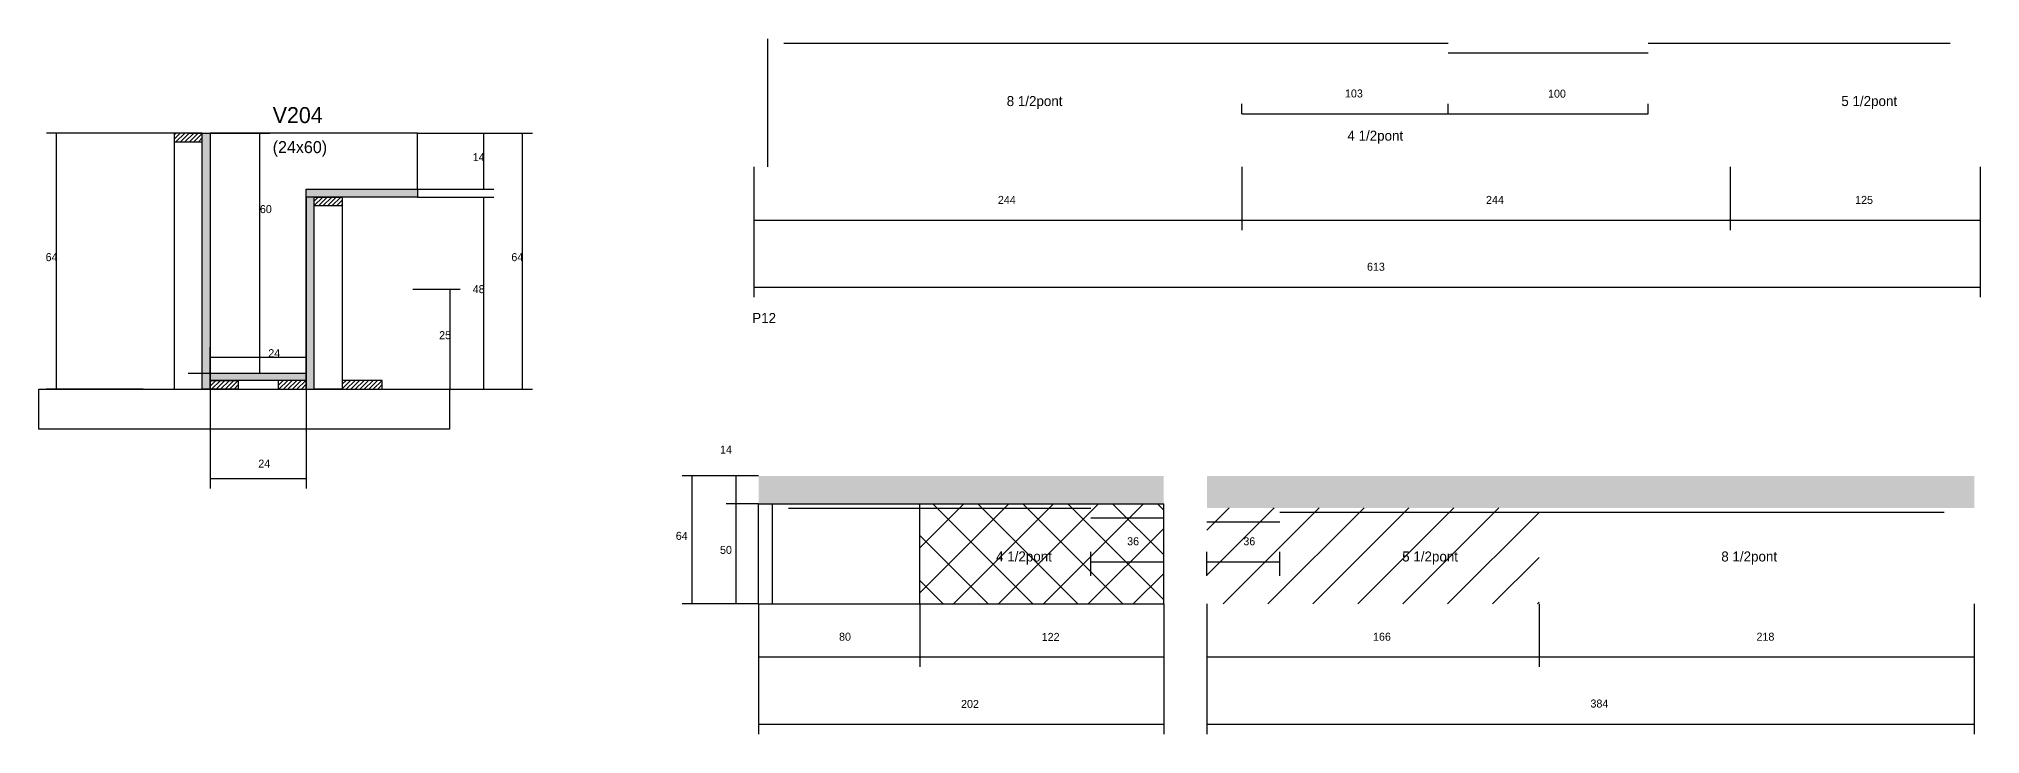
# Model space of a CAD drawing. Header units: metres. Extents: x 4890 to 7004, y 9014 to 10343.
# Drawn here: x 6034 to 7004, y 9995 to 10343 of the extents above; entities that cross this region are included whole.
import ezdxf

# ---------------------------------------------------------------- set-up
doc = ezdxf.new("R2010")
doc.units = ezdxf.units.M
for name, color, linetype in [('CONCRETO', 251, 'Continuous'), ('COTA', 4, 'Continuous'), ('Cota Seção (2x)', 4, 'Continuous'), ('Hachura', 253, 'Continuous'), ('Madeira', 126, 'Continuous'), ('NOMENCLATURA', 7, 'Continuous'), ('Painéis', 200, 'Continuous'), ('REAPROVEITAMENTO', 251, 'Continuous'), ('SARR_2.2x7', 40, 'Continuous'), ('Texto Seção', 7, 'Continuous')]:
    doc.layers.add(name, color=color, linetype=linetype)

msp = doc.modelspace()

# ---------------------------------------------------------------- hatches: boundary and pattern name
at = {"layer": 'COTA'}
h = msp.add_hatch(dxfattribs=at)
h.set_pattern_fill('AR-CONC', scale=0.03)
h.paths.add_polyline_path([(6393.4, 10110.5), (6393.4, 10124.5), (6393.4, 10124.5), (6595.9, 10124.5), (6595.9, 10124.5), (6595.9, 10110.5), (6595.9, 10110.5), (6393.4, 10110.5)])
h = msp.add_hatch(dxfattribs=at)
h.set_pattern_fill('AR-CONC', scale=0.03)
h.paths.add_polyline_path([(6617.5, 10124.5), (7001, 10124.5), (7001, 10124.5), (7001, 10108.5), (7001, 10108.5), (6617.5, 10108.5), (6617.5, 10108.5), (6617.5, 10124.5)])
at = {"layer": 'Hachura'}
h = msp.add_hatch(dxfattribs=at)
h.set_pattern_fill('ANSI31', scale=0.5)
h.paths.add_polyline_path([(6115.3, 10291.4), (6115.3, 10295.8), (6115.3, 10295.8), (6101.3, 10295.8), (6101.3, 10295.8), (6101.3, 10291.4), (6101.3, 10291.4), (6115.3, 10291.4)])
h = msp.add_hatch(color=8, dxfattribs=at)
h.dxf.hatch_style = 1
h.paths.add_polyline_path([(6115.3, 10295.8), (6119.3, 10295.8), (6119.3, 10295.8), (6119.3, 10167.8), (6119.3, 10167.8), (6115.3, 10167.8), (6115.3, 10167.8), (6115.3, 10295.8)])
h = msp.add_hatch(color=8, dxfattribs=at)
h.dxf.hatch_style = 1
h.paths.add_polyline_path([(6171.3, 10267.8), (6167.3, 10267.8), (6167.3, 10267.8), (6167.3, 10167.8), (6167.3, 10167.8), (6171.3, 10167.8), (6171.3, 10167.8), (6171.3, 10267.8)])
h = msp.add_hatch(color=8, dxfattribs=at)
h.dxf.hatch_style = 1
h.paths.add_polyline_path([(6167.3, 10263.8), (6167.3, 10267.8), (6167.3, 10267.8), (6222.9, 10267.8), (6222.9, 10267.8), (6222.9, 10263.8), (6222.9, 10263.8), (6167.3, 10263.8)])
h = msp.add_hatch(dxfattribs=at)
h.set_pattern_fill('ANSI31', scale=0.5)
h.paths.add_polyline_path([(6171.3, 10259.4), (6171.3, 10263.8), (6171.3, 10263.8), (6185.3, 10263.8), (6185.3, 10263.8), (6185.3, 10259.4), (6185.3, 10259.4), (6171.3, 10259.4)])
h = msp.add_hatch(color=8, dxfattribs=at)
h.dxf.hatch_style = 1
h.paths.add_polyline_path([(6119.3, 10172.2), (6119.3, 10175.8), (6119.3, 10175.8), (6167.3, 10175.8), (6167.3, 10175.8), (6167.3, 10172.2), (6167.3, 10172.2), (6119.3, 10172.2)])
h = msp.add_hatch(dxfattribs=at)
h.set_pattern_fill('ANSI31', scale=0.5)
h.paths.add_polyline_path([(6119.3, 10167.8), (6119.3, 10172.2), (6119.3, 10172.2), (6133.3, 10172.2), (6133.3, 10172.2), (6133.3, 10167.8), (6133.3, 10167.8), (6119.3, 10167.8)])
h = msp.add_hatch(dxfattribs=at)
h.set_pattern_fill('ANSI31', scale=0.5)
h.paths.add_polyline_path([(6167.3, 10167.8), (6167.3, 10172.2), (6167.3, 10172.2), (6153.3, 10172.2), (6153.3, 10172.2), (6153.3, 10167.8), (6153.3, 10167.8), (6167.3, 10167.8)])
h = msp.add_hatch(dxfattribs=at)
h.set_pattern_fill('ANSI31', scale=0.5)
h.paths.add_polyline_path([(6205.3, 10167.8), (6205.3, 10172.2), (6205.3, 10172.2), (6185.3, 10172.2), (6185.3, 10172.2), (6185.3, 10167.8), (6185.3, 10167.8), (6205.3, 10167.8)])
at = {"layer": 'REAPROVEITAMENTO'}
h = msp.add_hatch(dxfattribs=at)
h.set_pattern_fill('ANSI37', scale=5)
h.paths.add_polyline_path([(6473.9, 10110.5), (6473.9, 10060.5), (6473.9, 10060.5), (6595.9, 10060.5), (6595.9, 10060.5), (6595.9, 10110.5), (6595.9, 10110.5), (6473.9, 10110.5)])
h = msp.add_hatch(dxfattribs=at)
h.set_pattern_fill('ANSI31', scale=5)
h.paths.add_polyline_path([(6617.5, 10108.5), (6617.5, 10060.5), (6617.5, 10060.5), (6783.5, 10060.5), (6783.5, 10060.5), (6783.5, 10108.5), (6783.5, 10108.5), (6617.5, 10108.5)])

# ---------------------------------------------------------------- linework, layer by layer
at = {"layer": 'CONCRETO'}
msp.add_lwpolyline([(6222.9, 10267.8), (6222.9, 10295.8), (6119.3, 10295.8), (6119.3, 10267.8), (6119.3, 10267.8), (6119.3, 10175.8), (6167.3, 10175.8), (6167.3, 10267.8)], close=True, dxfattribs=at)
at = {"layer": 'COTA'}
for p, q in [((6101.3, 10295.8), (6037.5, 10295.8)), ((6042.5, 10167.8), (6042.5, 10295.8)), ((6222.9, 10295.8), (6280.3, 10295.8)), ((6222.9, 10295.8), (6261, 10295.8)), ((6256, 10267.8), (6256, 10295.8)), ((6275.3, 10167.8), (6275.3, 10295.8)), ((6391, 10278.9), (6391, 10247.3)), ((6391, 10278.9), (6391, 10213.8)), ((6635, 10278.9), (6635, 10247.3)), ((6635, 10278.9), (6635, 10247.3)), ((6879, 10278.9), (6879, 10247.3)), ((6879, 10278.9), (6879, 10247.3)), ((7004, 10278.9), (7004, 10247.3)), ((7004, 10278.9), (7004, 10213.8)), ((6222.9, 10267.8), (6261, 10267.8)), ((6222.9, 10263.8), (6261, 10263.8)), ((6256, 10167.8), (6256, 10263.8)), ((6391, 10252.3), (6635, 10252.3)), ((6635, 10252.3), (6879, 10252.3)), ((6879, 10252.3), (7004, 10252.3)), ((6391, 10218.8), (7004, 10218.8)), ((6220.6, 10217.8), (6244.2, 10217.8)), ((6239.2, 10167.8), (6239.2, 10217.8)), ((6085.7, 10167.8), (6037.5, 10167.8)), ((6119.3, 10167.8), (6119.3, 10118.1)), ((6167.3, 10167.8), (6167.3, 10118.1)), ((6200.9, 10167.8), (6280.3, 10167.8)), ((6200.9, 10167.8), (6261, 10167.8)), ((6220.6, 10167.8), (6244.2, 10167.8)), ((6119.3, 10123.1), (6167.3, 10123.1)), ((6393.4, 10060.5), (6393.4, 10029)), ((6393.4, 10060.5), (6393.4, 9995.4)), ((6473.9, 10060.5), (6473.9, 10029)), ((6473.9, 10060.5), (6473.9, 10029)), ((6595.9, 10060.5), (6595.9, 10029)), ((6595.9, 10060.5), (6595.9, 9995.4)), ((6617.5, 10060.5), (6617.5, 10029)), ((6617.5, 10060.5), (6617.5, 9995.4)), ((6783.5, 10060.5), (6783.5, 10029)), ((6783.5, 10060.5), (6783.5, 10029)), ((7001, 10060.5), (7001, 10029)), ((7001, 10060.5), (7001, 9995.4)), ((6393.4, 10034), (6473.9, 10034)), ((6473.9, 10034), (6595.9, 10034)), ((6617.5, 10034), (6783.5, 10034)), ((6783.5, 10034), (7001, 10034)), ((6393.4, 10000.4), (6595.9, 10000.4)), ((6617.5, 10000.4), (7001, 10000.4))]:
    msp.add_line(p, q, dxfattribs=at)
at = {"layer": 'Cota Seção (2x)'}
for p, q in [((6635, 10305.4), (6635, 10310.4)), ((6738, 10305.4), (6738, 10310.4)), ((6738, 10305.4), (6738, 10310.4)), ((6838, 10305.4), (6838, 10310.4)), ((6635, 10305.4), (6738, 10305.4)), ((6738, 10305.4), (6838, 10305.4)), ((6108.3, 10295.8), (6149.1, 10295.8)), ((6144.1, 10175.8), (6144.1, 10295.8)), ((6119.3, 10167.8), (6119.3, 10188.8)), ((6119.3, 10183.8), (6167.3, 10183.8)), ((6167.3, 10167.8), (6167.3, 10188.8)), ((6108.3, 10175.8), (6149.1, 10175.8)), ((6393.4, 10124.5), (6355.1, 10124.5)), ((6360.1, 10060.5), (6360.1, 10124.5)), ((6393.4, 10124.5), (6377.2, 10124.5)), ((6382.2, 10110.5), (6382.2, 10124.5)), ((6393.4, 10110.5), (6377.2, 10110.5)), ((6393.4, 10110.5), (6377.2, 10110.5)), ((6382.2, 10060.5), (6382.2, 10110.5)), ((6559.4, 10074.5), (6559.4, 10086.5)), ((6595.9, 10074.5), (6595.9, 10086.5)), ((6617.5, 10074.5), (6617.5, 10086.5)), ((6654, 10074.5), (6654, 10086.5)), ((6559.4, 10081.5), (6595.9, 10081.5)), ((6617.5, 10081.5), (6654, 10081.5)), ((6393.4, 10060.5), (6355.1, 10060.5)), ((6393.4, 10060.5), (6377.2, 10060.5))]:
    msp.add_line(p, q, dxfattribs=at)
at = {"layer": 'Madeira'}
for points in [[(6115.3, 10291.4), (6115.3, 10295.8), (6101.3, 10295.8), (6101.3, 10291.4)], [(6115.3, 10295.8), (6101.3, 10295.8), (6101.3, 10167.8), (6115.3, 10167.8)], [(6171.3, 10259.4), (6171.3, 10263.8), (6185.3, 10263.8), (6185.3, 10259.4)], [(6171.3, 10263.8), (6185.3, 10263.8), (6185.3, 10167.8), (6171.3, 10167.8)], [(6119.3, 10167.8), (6119.3, 10172.2), (6133.3, 10172.2), (6133.3, 10167.8)], [(6167.3, 10167.8), (6167.3, 10172.2), (6153.3, 10172.2), (6153.3, 10167.8)], [(6205.3, 10167.8), (6205.3, 10172.2), (6185.3, 10172.2), (6185.3, 10167.8)], [(6238.8, 10147.8), (6033.6, 10147.8), (6033.6, 10167.8), (6238.8, 10167.8)]]:
    msp.add_lwpolyline(points, close=True, dxfattribs=at)
at = {"layer": 'Painéis'}
for p, q in [((6167.3, 10267.8), (6222.9, 10267.8)), ((6119.3, 10175.8), (6167.3, 10175.8)), ((6393.4, 10110.5), (6595.9, 10110.5)), ((6393.4, 10060.5), (6393.4, 10110.5)), ((6473.9, 10060.5), (6473.9, 10110.5)), ((6595.9, 10060.5), (6595.9, 10110.5)), ((6393.4, 10060.5), (6595.9, 10060.5))]:
    msp.add_line(p, q, dxfattribs=at)
for points in [[(6115.3, 10295.8), (6119.3, 10295.8), (6119.3, 10167.8), (6115.3, 10167.8)], [(6167.3, 10263.8), (6167.3, 10267.8), (6222.9, 10267.8), (6222.9, 10263.8)], [(6171.3, 10263.8), (6167.3, 10263.8), (6167.3, 10167.8), (6171.3, 10167.8)], [(6119.3, 10172.2), (6119.3, 10175.8), (6167.3, 10175.8), (6167.3, 10172.2)]]:
    msp.add_lwpolyline(points, close=True, dxfattribs=at)
at = {"layer": 'SARR_2.2x7'}
for p, q in [((6398, 10278.9), (6398, 10342.9)), ((6406, 10340.7), (6635, 10340.7)), ((6635, 10340.7), (6738, 10340.7)), ((6738, 10335.9), (6838, 10335.9)), ((6838, 10340.7), (6879, 10340.7)), ((6879, 10340.7), (6989, 10340.7)), ((6400.4, 10060.5), (6400.4, 10110.5)), ((6408.4, 10108.3), (6473.9, 10108.3)), ((6473.9, 10108.3), (6559.4, 10108.3)), ((6559.4, 10103.5), (6595.9, 10103.5)), ((6654, 10106.3), (6783.5, 10106.3)), ((6783.5, 10106.3), (6986, 10106.3)), ((6617.5, 10101.5), (6654, 10101.5))]:
    msp.add_line(p, q, dxfattribs=at)

# ---------------------------------------------------------------- texts
at = {"layer": 'COTA'}
for s, p in [('14', (6250.5, 10281.8)), ('244', (6513, 10260.4)), ('244', (6757, 10260.4)), ('125', (6941.5, 10260.4)), ('64', (6037, 10231.8)), ('64', (6269.8, 10231.8)), ('613', (6697.5, 10227)), ('48', (6250.5, 10215.8)), ('25', (6233.7, 10192.8)), ('24', (6143.3, 10128.6)), ('80', (6433.6, 10042.1)), ('122', (6534.9, 10042)), ('166', (6700.5, 10042.1)), ('218', (6892.2, 10042.1)), ('202', (6494.6, 10008.5)), ('384', (6809.2, 10008.7))]:
    msp.add_text(s, height=4, dxfattribs=at).set_placement(p)
at = {"layer": 'Cota Seção (2x)'}
for s, p in [('103', (6686.5, 10313.6)), ('100', (6788, 10313.5)), ('60', (6144.1, 10255.8)), ('24', (6148.3, 10183.8)), ('14', (6374.1, 10135.6)), ('64', (6352, 10092.5)), ('36', (6577.6, 10089.8)), ('36', (6635.7, 10089.8)), ('50', (6374.1, 10085.5))]:
    msp.add_text(s, height=4, dxfattribs=at).set_placement(p)
at = {"layer": 'NOMENCLATURA'}
for s, p in [('8 1/2pont', (6517.4, 10309.3)), ('5 1/2pont', (6934.6, 10309.3)), ('4 1/2pont', (6687.7, 10292)), ('P12', (6390.2, 10200.9)), ('4 1/2pont', (6512.1, 10081.7)), ('5 1/2pont', (6715.1, 10081.7)), ('8 1/2pont', (6874.6, 10081.7))]:
    msp.add_text(s, height=5, dxfattribs=at).set_placement(p)
at = {"layer": 'Texto Seção'}
for s, height, p in [('V204', 8, (6150.5, 10300.8)), ('(24x60)', 6, (6150.5, 10285.8))]:
    msp.add_text(s, height=height, dxfattribs=at).set_placement(p)

doc.saveas('drawing.dxf')
